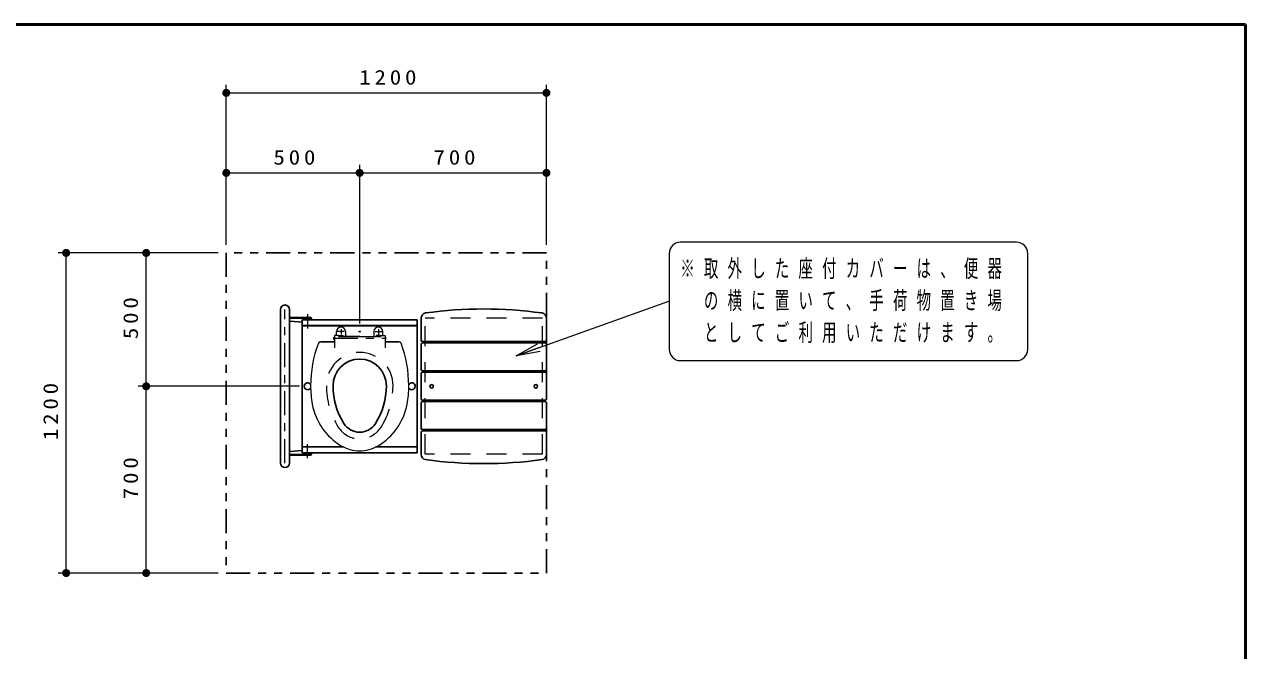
# Model space of a CAD drawing. Units: millimetres on the paper, with parts at other scales. Extents: x -385 to 0, y -5 to 267.
# Drawn here: x -152.5 to 0, y 188.8 to 267 of the extents above; entities that cross this region are included whole.
import ezdxf

# ---------------------------------------------------------------- set-up
doc = ezdxf.new("R2010")
doc.units = ezdxf.units.MM
for name, pattern in [('USER1', [4.5, 2.5, -2]), ('USER2', [6, 3, -1, 1, -1]), ('USER3', [8, 3, -1, 1, -1, 1, -1])]:
    doc.linetypes.add(name, pattern=pattern)
doc.layers.add('LY_1', color=7, linetype='Continuous', lineweight=13)
doc.styles.add('ＭＳ ゴシック', font='')
doc.styles.get('ＭＳ ゴシック').set_extended_font_data('MS Gothic')

# ---------------------------------------------------------------- blocks, each defined once
blk = doc.blocks.new('filled_dot')
at = {"color": 0, "linetype": 'Continuous', "lineweight": -2, "const_width": 1.25}
blk.add_lwpolyline([(-0.625, 0, 1), (0.625, 0, 1)], format="xyb", close=True, dxfattribs=at)

msp = doc.modelspace()

# ---------------------------------------------------------------- linework, layer by layer
at = {"layer": 'LY_1', "lineweight": 50}
for p, q in [((0, 267), (-385, 267)), ((0, 0), (0, 267))]:
    msp.add_line(p, q, dxfattribs=at)
at = {"layer": 'LY_1'}
for p, q in [((-127.334, 239.448), (-127.334, 259.448)), ((-87.334, 239.448), (-87.334, 259.448)), ((-127.334, 258.448), (-87.334, 258.448)), ((-127.334, 239.448), (-127.334, 249.448)), ((-110.667, 229.615), (-110.667, 249.448)), ((-127.334, 248.448), (-110.667, 248.448)), ((-110.667, 248.448), (-87.334, 248.448)), ((-28.612, 239.796), (-70.612, 239.796)), ((-128.334, 238.448), (-148.334, 238.448)), ((-147.334, 198.448), (-147.334, 238.448)), ((-128.334, 238.448), (-138.334, 238.448)), ((-137.334, 221.781), (-137.334, 238.448)), ((-72.012, 238.396), (-72.012, 226.396)), ((-27.212, 226.396), (-27.212, 238.396)), ((-91.12, 225.604), (-72.049, 232.433)), ((-113.884, 227.65), (-113.884, 227.913)), ((-113.884, 227.913), (-113.834, 227.913)), ((-113.834, 227.65), (-113.884, 227.65)), ((-113.834, 228.081), (-113.834, 226.576)), ((-113.334, 228.115), (-113.8, 228.115)), ((-113.567, 228.115), (-113.567, 228.615)), ((-113.3, 228.081), (-113.3, 228.066)), ((-113.3, 228.081), (-113.3, 228.022)), ((-113.3, 228.066), (-113.3, 228.022)), ((-113.284, 228.081), (-113.284, 227.993)), ((-113.284, 228.081), (-113.284, 227.993)), ((-110.667, 227.989), (-113.267, 227.989)), ((-113.267, 227.989), (-108.067, 227.989)), ((-113.25, 228.115), (-112.75, 228.115)), ((-113.25, 228.115), (-112.75, 228.115)), ((-112.717, 228.081), (-112.717, 227.989)), ((-112.717, 227.989), (-112.717, 228.081)), ((-112.434, 228.615), (-112.434, 227.989)), ((-110.667, 227.989), (-108.067, 227.989)), ((-108.9, 228.615), (-108.9, 227.989)), ((-108.617, 228.081), (-108.617, 227.989)), ((-108.617, 228.081), (-108.617, 227.989)), ((-108.084, 228.115), (-108.584, 228.115)), ((-108.084, 228.115), (-108.584, 228.115)), ((-108.051, 228.081), (-108.05, 227.993)), ((-108.051, 227.993), (-108.051, 228.081)), ((-108.034, 228.081), (-108.034, 228.066)), ((-108.034, 228.081), (-108.034, 228.022)), ((-108.034, 228.066), (-108.034, 228.022)), ((-108.001, 228.115), (-107.534, 228.115)), ((-107.767, 228.115), (-107.767, 228.615)), ((-107.501, 228.081), (-107.501, 226.576)), ((-107.501, 227.913), (-107.451, 227.913)), ((-107.451, 227.65), (-107.501, 227.65)), ((-107.451, 227.913), (-107.451, 227.65)), ((-91.12, 225.604), (-88.465, 227.087)), ((-91.12, 225.604), (-88.296, 226.616)), ((-88.127, 226.145), (-91.12, 225.604)), ((-70.612, 224.996), (-28.612, 224.996)), ((-118.167, 221.781), (-138.334, 221.781)), ((-137.334, 198.448), (-137.334, 221.781)), ((-128.334, 198.448), (-148.334, 198.448))]:
    msp.add_line(p, q, dxfattribs=at)
at = {"layer": 'LY_1', "linetype": 'USER3', "lineweight": 25}
for p, q in [((-87.334, 238.448), (-127.334, 238.448)), ((-127.334, 238.448), (-127.334, 198.448)), ((-87.334, 198.448), (-87.334, 238.448)), ((-127.334, 198.448), (-87.334, 198.448))]:
    msp.add_line(p, q, dxfattribs=at)
at = {"layer": 'LY_1', "lineweight": 25}
for p, q in [((-120.567, 212.189), (-120.567, 231.374)), ((-119.434, 212.189), (-119.434, 231.374)), ((-119.434, 230.399), (-116.834, 230.399)), ((-119.434, 230.294), (-116.834, 230.294)), ((-119.334, 229.941), (-119.434, 229.941)), ((-119.334, 229.941), (-117.834, 229.79)), ((-116.667, 230.233), (-116.667, 230.076)), ((-115.579, 227.331), (-113.834, 227.331)), ((-107.501, 227.331), (-105.755, 227.331)), ((-119.334, 213.622), (-119.434, 213.622)), ((-119.334, 213.622), (-117.834, 213.773)), ((-119.434, 213.269), (-116.834, 213.269)), ((-119.434, 213.163), (-116.834, 213.163)), ((-116.667, 213.33), (-116.667, 213.487))]:
    msp.add_line(p, q, dxfattribs=at)
at = {"layer": 'LY_1', "linetype": 'USER2'}
for p, q in [((-120, 212.189), (-120, 231.374)), ((-117.167, 230.776), (-117.167, 228.992)), ((-113, 228.933), (-113, 228.269)), ((-108.334, 228.933), (-108.334, 228.269)), ((-113.912, 227.781), (-107.407, 227.781)), ((-112.595, 228.615), (-113.436, 228.615)), ((-108.739, 228.615), (-107.898, 228.615)), ((-117.167, 212.787), (-117.167, 214.571))]:
    msp.add_line(p, q, dxfattribs=at)
at = {"layer": 'LY_1', "color": 3, "lineweight": 25}
for p, q in [((-117.834, 213.487), (-117.834, 230.076)), ((-117.834, 230.076), (-103.501, 230.076)), ((-117.834, 229.365), (-103.501, 229.365)), ((-103.501, 213.487), (-103.501, 230.076)), ((-117.834, 214.198), (-112.696, 214.198)), ((-108.638, 214.198), (-103.501, 214.198)), ((-117.834, 213.487), (-103.501, 213.487))]:
    msp.add_line(p, q, dxfattribs=at)
at = {"layer": 'LY_1', "color": 4, "lineweight": 25}
for p, q in [((-117.834, 214.332), (-117.834, 229.231)), ((-117.734, 229.331), (-103.601, 229.331)), ((-103.501, 214.332), (-103.501, 229.231)), ((-117.734, 214.232), (-112.792, 214.232)), ((-108.542, 214.232), (-103.601, 214.232))]:
    msp.add_line(p, q, dxfattribs=at)
at = {"layer": 'LY_1', "color": 20, "lineweight": 25}
for p, q in [((-103, 227.531), (-103, 230.287)), ((-87.334, 227.531), (-87.334, 230.287)), ((-87.501, 227.365), (-102.834, 227.365)), ((-103, 216.032), (-103, 213.276)), ((-102.834, 216.198), (-87.501, 216.198)), ((-87.334, 216.032), (-87.334, 213.276))]:
    msp.add_line(p, q, dxfattribs=at)
at = {"layer": 'LY_1', "color": 5, "linetype": 'USER1'}
for p, q in [((-102.5, 213.282), (-102.5, 230.281)), ((-87.834, 230.281), (-102.5, 230.281)), ((-87.834, 213.282), (-87.834, 230.281)), ((-87.834, 213.282), (-102.5, 213.282))]:
    msp.add_line(p, q, dxfattribs=at)
at = {"layer": 'LY_1', "color": 40, "lineweight": 25}
for p, q in [((-103, 227.031), (-103, 223.865)), ((-102.834, 227.198), (-87.501, 227.198)), ((-87.334, 227.031), (-87.334, 223.865)), ((-103, 223.365), (-103, 220.198)), ((-102.834, 223.698), (-87.501, 223.698)), ((-102.834, 223.531), (-87.501, 223.531)), ((-87.334, 223.365), (-87.334, 220.198)), ((-103, 216.531), (-103, 219.698)), ((-102.834, 220.031), (-87.501, 220.031)), ((-87.501, 219.865), (-102.834, 219.865)), ((-87.334, 216.531), (-87.334, 219.698)), ((-87.501, 216.365), (-102.834, 216.365))]:
    msp.add_line(p, q, dxfattribs=at)
at = {"layer": 'LY_1'}
msp.add_circle((-110.667, 228.615), 0.0667, dxfattribs=at)
at = {"layer": 'LY_1', "color": 40, "lineweight": 25}
for centre in [(-101.667, 221.781), (-88.667, 221.781)]:
    msp.add_circle(centre, 0.217, dxfattribs=at)
at = {"layer": 'LY_1'}
for centre, radius, start, end in [((-70.612, 238.396), 1.4, 90, 180), ((-28.612, 238.396), 1.4, 0, 90), ((-113, 228.615), 0.567, 0, 180), ((-108.334, 228.615), 0.567, 0, 180), ((-115.579, 227.065), 0.267, 90, 159.2634), ((-113.8, 228.081), 0.0333, 90, 180), ((-113.334, 228.081), 0.0333, 0, 90), ((-113.334, 228.081), 0.0333, 0, 90), ((-113.267, 228.022), 0.0333, 180, 240), ((-113.267, 228.022), 0.0333, 180, 270), ((-113.267, 228.022), 0.0333, 240, 270), ((-113.25, 228.081), 0.0333, 90, 180), ((-113.25, 228.081), 0.0333, 90, 180), ((-112.75, 228.081), 0.0333, 0, 90), ((-112.75, 228.081), 0.0333, 0, 90), ((-108.584, 228.081), 0.0333, 90, 180), ((-108.584, 228.081), 0.0333, 90, 180), ((-108.084, 228.081), 0.0333, 0, 90), ((-108.084, 228.081), 0.0333, 0, 90), ((-108.067, 228.022), 0.0333, 270, 0), ((-108.067, 228.022), 0.0333, 270, 0), ((-108.001, 228.081), 0.0333, 90, 180), ((-108.001, 228.081), 0.0333, 90, 180), ((-107.534, 228.081), 0.0333, 0, 90), ((-105.755, 227.065), 0.267, 20.73661, 90), ((-101.801, 221.848), 15, 159.2634, 180), ((-119.534, 221.848), 15, 0, 20.73661), ((-70.612, 226.396), 1.4, 180, 270), ((-28.612, 226.396), 1.4, 270, 0), ((-104.134, 221.848), 12.666, 180, 190.49226), ((-117.2, 221.848), 12.666, 349.50774, 0), ((-109.05, 220.938), 7.667, 190.49226, 239.29544), ((-112.284, 220.938), 7.667, 300.70456, 349.50774), ((-110.667, 218.215), 4.5, 239.29544, 270), ((-110.667, 218.215), 4.5, 270, 300.70456)]:
    msp.add_arc(centre, radius, start, end, dxfattribs=at)
at = {"layer": 'LY_1', "lineweight": 25}
for centre, radius, start, end in [((-120, 231.374), 0.567, 0, 180), ((-116.834, 230.233), 0.167, 0, 90), ((-116.834, 230.128), 0.167, 0, 90), ((-110.667, 221.848), 3.333, 0, 180), ((-117.167, 221.781), 0.433, 31.98417, 328.64183), ((-105.158, 221.848), 8.842, 180, 212.18163), ((-116.176, 221.848), 8.842, 327.81837, 0), ((-104.167, 221.781), 0.433, 211.35817, 148.01583), ((-110.667, 218.382), 2.333, 212.18163, 327.81837), ((-120, 212.189), 0.567, 180, 0), ((-116.834, 213.435), 0.167, 270, 0), ((-116.834, 213.33), 0.167, 270, 0)]:
    msp.add_arc(centre, radius, start, end, dxfattribs=at)
at = {"layer": 'LY_1', "color": 20, "lineweight": 25}
for centre, radius, start, end in [((-102.334, 230.287), 0.667, 97.88813, 180), ((-95.167, 178.562), 52.886, 82.11187, 97.88813), ((-88.001, 230.287), 0.667, 0, 82.11187), ((-102.834, 227.531), 0.167, 180, 270), ((-87.501, 227.531), 0.167, 270, 0), ((-102.834, 216.032), 0.167, 90, 180), ((-87.501, 216.032), 0.167, 0, 90), ((-102.334, 213.276), 0.667, 180, 262.11187), ((-95.167, 265.001), 52.886, 262.11187, 277.88813), ((-88.001, 213.276), 0.667, 277.88813, 0)]:
    msp.add_arc(centre, radius, start, end, dxfattribs=at)
at = {"layer": 'LY_1', "color": 3, "lineweight": 25}
for centre, start, end in [((-117.734, 229.465), 180, 270), ((-103.601, 229.465), 270, 0), ((-117.734, 214.098), 90, 180), ((-103.601, 214.098), 0, 90)]:
    msp.add_arc(centre, 0.1, start, end, dxfattribs=at)
at = {"layer": 'LY_1', "color": 4, "lineweight": 25}
for centre, start, end in [((-117.734, 229.231), 90, 180), ((-103.601, 229.231), 0, 90), ((-117.734, 214.332), 180, 270), ((-103.601, 214.332), 270, 0)]:
    msp.add_arc(centre, 0.1, start, end, dxfattribs=at)
at = {"layer": 'LY_1', "color": 4, "linetype": 'USER1'}
for centre, radius, start, end in [((-110.667, 221.848), 4.167, 0, 180), ((-105.158, 221.848), 9.675, 180, 212.18163), ((-116.176, 221.848), 9.675, 327.81837, 0), ((-110.667, 218.382), 3.167, 212.18163, 327.81837)]:
    msp.add_arc(centre, radius, start, end, dxfattribs=at)
at = {"layer": 'LY_1', "color": 40, "lineweight": 25}
for centre, start, end in [((-102.834, 227.031), 90, 180), ((-87.501, 227.031), 0, 90), ((-102.834, 223.865), 180, 270), ((-102.834, 223.365), 90, 180), ((-87.501, 223.865), 270, 0), ((-87.501, 223.365), 0, 90), ((-102.834, 220.198), 180, 270), ((-102.834, 219.698), 90, 180), ((-87.501, 220.198), 270, 0), ((-87.501, 219.698), 0, 90), ((-102.834, 216.531), 180, 270), ((-87.501, 216.531), 270, 0)]:
    msp.add_arc(centre, 0.167, start, end, dxfattribs=at)

# ---------------------------------------------------------------- block references
at = {"layer": 'LY_1', "xscale": 0.4, "yscale": 0.4}
for p in [(-127.334, 258.448), (-127.334, 248.448), (-110.667, 248.448)]:
    msp.add_blockref('filled_dot', p, dxfattribs=at)
for p, rotation in [((-87.334, 258.448), 180), ((-110.667, 248.448), 180), ((-87.334, 248.448), 180), ((-147.334, 238.448), 270), ((-137.334, 238.448), 270), ((-137.334, 221.781), 90), ((-137.334, 221.781), 270), ((-147.334, 198.448), 90), ((-137.334, 198.448), 90)]:
    msp.add_blockref('filled_dot', p, dxfattribs=dict(at, rotation=rotation))

# ---------------------------------------------------------------- texts
at = {"layer": 'LY_1', "style": 'ＭＳ ゴシック'}
for s, insert, char_height, attachment_point in [('\\T1.33;\\W1.15;1200', (-106.913, 259.448), 1.833, 8), ('\\T1.33;\\W1.15;500', (-118.584, 249.448), 1.833, 8), ('\\T1.33;\\W1.15;700', (-98.584, 249.448), 1.833, 8), ('\\T1.64;\\W0.6;※取外した座付カバーは、便器', (-70.612, 236.396), 2.199, 4), ('\\T1.64;\\W0.6;\u3000の横に置いて、手荷物置き場', (-70.612, 232.396), 2.199, 4), ('\\T1.64;\\W0.6;\u3000としてご利用いただけます。', (-70.612, 228.396), 2.199, 4)]:
    msp.add_mtext(s, dxfattribs=dict(at, insert=insert, char_height=char_height, attachment_point=attachment_point))
at = {"layer": 'LY_1', "char_height": 1.833, "attachment_point": 8, "rotation": 90, "style": 'ＭＳ ゴシック'}
for s, insert in [('\\T1.33;\\W1.15;500', (-138.334, 230.531)), ('\\T1.33;\\W1.15;1200', (-148.334, 218.869)), ('\\T1.33;\\W1.15;700', (-138.334, 210.531))]:
    msp.add_mtext(s, dxfattribs=dict(at, insert=insert))

doc.saveas('drawing.dxf')
